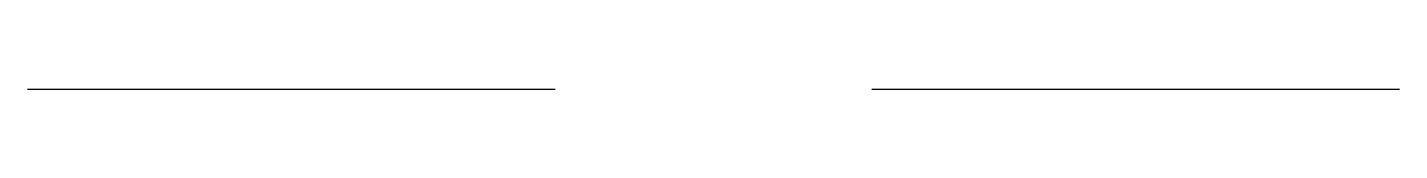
# Model space of a CAD drawing. Header units: metres. Extents: x -52 to 52, y 0 to 0.
import ezdxf

# ---------------------------------------------------------------- set-up
doc = ezdxf.new("R2010")
doc.units = ezdxf.units.M

msp = doc.modelspace()

# ---------------------------------------------------------------- linework, layer by layer
for p, q in [((-52, 0), (-12, 0)), ((12, 0), (52, 0))]:
    msp.add_line(p, q)

doc.saveas('drawing.dxf')
